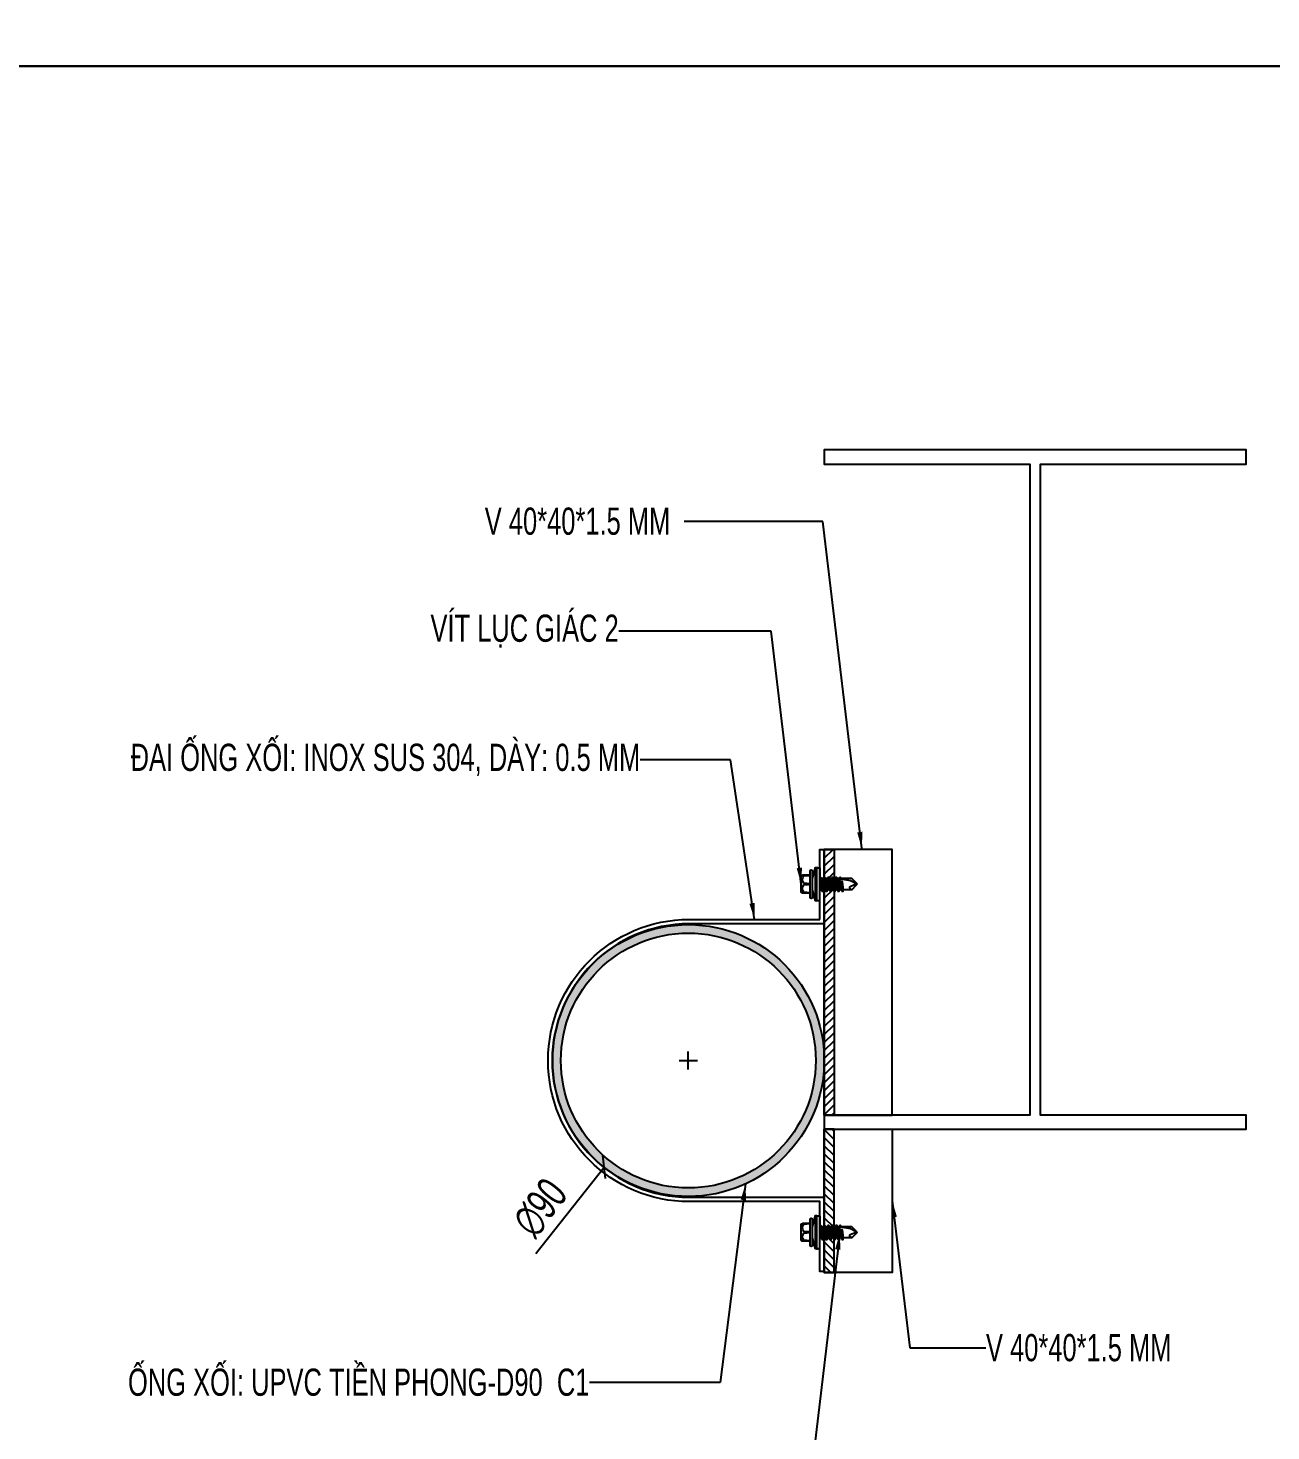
# Model space of a CAD drawing. Header units: inches. Extents: x 315041 to 662841, y -45540 to -35018.
# Drawn here: x 335112.4 to 335249.4, y -38084.9 to -37930.2 of the extents above; entities that cross this region are included whole.
import ezdxf

# ---------------------------------------------------------------- set-up
doc = ezdxf.new("R2010")
doc.units = ezdxf.units.IN
doc.header["$MEASUREMENT"] = 0
for name, color, linetype in [('2', 2, 'Continuous'), ('3', 3, 'Continuous'), ('DIM', 8, 'Continuous'), ('DOWNPOUT', 52, 'Continuous'), ('flashing', 6, 'Continuous'), ('STRUCTURE', 1, 'Continuous')]:
    doc.layers.add(name, color=color, linetype=linetype)
doc.styles.add('ST1H', font='vnshxh.shx', dxfattribs={"width": 0.7})
doc.dimstyles.new('3', dxfattribs={"dimtxt": 3.5, "dimasz": 1.8, "dimexe": 1, "dimexo": 0, "dimgap": 1, "dimtad": 1, "dimdec": 0, "dimlfac": 3, "dimzin": 0, "dimdsep": 46, "dimtxsty": 'ST1H', "dimblk": 'OBLIQUE', "dimcen": 1, "dimdle": 1, "dimclrd": 8, "dimclre": 8, "dimclrt": 3, "dimadec": 0, "dimazin": 0, "dimtfac": 1, "dimtdec": 0, "dimtix": 1, "dimtofl": 0, "dimtmove": 1, "dimatfit": 3, "dimfxl": 0.18, "dimtolj": 1, "dimtzin": 0, "dimlwd": -1, "dimlwe": -1, "dimarcsym": 1})

# ---------------------------------------------------------------- blocks, each defined once
blk = doc.blocks.new('_Oblique')
at = {"color": 0, "linetype": 'ByBlock', "lineweight": -2}
blk.add_line((-0.5, -0.5), (0.5, 0.5), dxfattribs=at)
blk = doc.blocks.new('*D747')
at = {"layer": 'Defpoints', "color": 0, "transparency": 16777216}
for p in [(335194.45, -38032.3), (335175.86, -38055.81)]:
    blk.add_point(p, dxfattribs=at)
at = {"layer": 'DIM', "color": 8, "transparency": 16777216}
for p, q in [((335184.15, -38044.06), (335186.15, -38044.06)), ((335185.15, -38045.06), (335185.15, -38043.06))]:
    blk.add_line(p, q, dxfattribs=at)
at = {"layer": 'DIM', "color": 8, "linetype": 'Continuous', "transparency": 16777216}
blk.add_line((335168.34, -38065.33), (335175.86, -38055.81), dxfattribs=at)
at = {"layer": 'DIM', "color": 8, "transparency": 16777216, "xscale": 1.8, "yscale": 1.8, "zscale": 1.8, "rotation": 51.67666374712663}
blk.add_blockref('_Oblique', (335175.86, -38055.81), dxfattribs=at)
at = {"layer": 'DIM', "color": 3, "transparency": 16777216, "insert": (335168.83, -38060.28), "char_height": 3.5, "attachment_point": 5, "rotation": 51.6767, "style": 'ST1H'}
blk.add_mtext('\\A1;∅90', dxfattribs=at)
blk = doc.blocks.new('Short_Self_drilling')
at = {"layer": 'STRUCTURE', "color": 1, "linetype": 'Continuous'}
for p, q in [((-3.43, 3.75), (-3.43, 6.75)), ((3, 7.19), (-3, 7.18)), ((3.43, 3.76), (3.42, 6.76)), ((6.43, 1.74), (-6.43, 1.73)), ((5.14, 3.76), (-5.14, 3.75)), ((-2.57, 2.9), (-5.14, 2.9)), ((2.57, 2.9), (-2.57, 2.9)), ((-2.14, 2.8), (-2.14, 2.9)), ((6.25, 0), (0, 0)), ((2.15, 2.8), (2.15, 2.9)), ((2.16, -0.5), (2.15, 0.01)), ((5.14, 2.9), (2.57, 2.9)), ((2.99, -1.17), (-2.7, -0.23)), ((2.99, -2.7), (-2.7, -1.76)), ((2.99, -4.23), (-2.7, -3.28)), ((2.99, -5.75), (-2.7, -4.81)), ((-2.14, -1.38), (-2.14, -0.87)), ((-2.14, -2.91), (-2.14, -2.39)), ((-2.14, -4.43), (-2.14, -3.92)), ((2.16, -2.03), (2.16, -1.51)), ((2.16, -3.55), (2.16, -3.04)), ((2.16, -5.08), (2.16, -4.56)), ((2.99, -7.28), (-2.7, -6.33)), ((-1.91, -7.99), (-2.7, -7.86)), ((-2.13, -5.96), (-2.14, -5.44)), ((-2.14, -12.33), (-2.14, -8.48)), ((-2.13, -7.49), (-2.13, -6.97)), ((3, -8.8), (-1.14, -8.12)), ((2.15, -12.31), (2.15, -9.14)), ((2.16, -6.6), (2.16, -6.09)), ((2.16, -8.13), (2.16, -7.61))]:
    blk.add_line(p, q, dxfattribs=at)
for points in [[(-0.13, 3.76), (-0.33, 6.23, 0.338878), (-3.14, 6.23), (-3.33, 3.75)], [(3.3, 3.76), (3.1, 6.23, 0.338878), (0.29, 6.23), (0.1, 3.76)], [(-6.43, 1.3, -0.088869), (-6.25, 0), (0, 0)], [(-0.08, -14.04), (-1.04, -12.24, -0.148657), (-1.4, -11.2), (-1.95, -7.72, -0.815006), (-1.21, -7.77, 0.150833), (-0.85, -8.68)], [(2.15, -12.31), (0.17, -14.24, -0.333596), (-0.17, -14.24), (-2.14, -12.33)], [(2.15, -12.31), (1.71, -11.7, 0.52242), (0.88, -11.71), (-0.17, -14.24)]]:
    blk.add_lwpolyline(points, format="xyb", dxfattribs=at)
blk.add_lwpolyline([(6.43, 1.31), (6.43, 1.74), (2.14, 2.81), (-2.14, 2.8), (-6.43, 1.73), (-6.43, 1.3)], close=True, dxfattribs=at)
for points in [[(2.99, -1.17), (2.16, -1.51), (-2.14, -0.85), (-2.7, -0.23), (-2.36, 0)], [(2.99, -2.7), (2.16, -3.04), (-2.14, -2.37), (-2.7, -1.76), (-2.14, -1.38), (2.16, -2.03), (2.99, -2.7)], [(2.99, -4.23), (2.16, -4.56), (-2.14, -3.9), (-2.7, -3.28), (-2.14, -2.91), (2.16, -3.55), (2.99, -4.23)], [(2.99, -5.75), (2.16, -6.09), (-2.14, -5.43), (-2.7, -4.81), (-2.14, -4.43), (2.16, -5.08), (2.99, -5.75)], [(-1.18, 0), (2.16, -0.5), (2.99, -1.17)], [(2.99, -7.28), (2.16, -7.62), (-2.14, -6.95), (-2.7, -6.33), (-2.13, -5.96), (2.16, -6.6), (2.99, -7.28)], [(-1.82, -8.53), (-2.14, -8.48), (-2.7, -7.86), (-2.13, -7.49), (-1.83, -7.53)], [(-1.26, -7.62), (2.16, -8.13), (3, -8.8)], [(3, -8.8), (2.16, -9.14), (-0.85, -8.68)]]:
    blk.add_lwpolyline(points, dxfattribs=at)
for centre, radius, start, end in [((-3, 6.75), 0.429, 90.0311, 180.0311), ((3, 6.76), 0.429, 0.0311, 90.0311), ((-4.99, 3.32), 0.455, 109.7949, 250.2674), ((5.07, 3.33), 0.435, 279.7276, 80.3347), ((9.99, 0.17), 3.74, 162.2963, 182.6103)]:
    blk.add_arc(centre, radius, start, end, dxfattribs=at)

msp = doc.modelspace()

# ---------------------------------------------------------------- hatches: boundary and pattern name
at = {"layer": 'DOWNPOUT', "true_color": 0xfa051e}
h = msp.add_hatch(dxfattribs=at)
h.set_pattern_fill('ANSI31', color=1, scale=5, style=0)
h.set_pattern_definition([(45, (8459.7001, 466.4137), (-0.4419417382, 0.4419417382), [])])
h.paths.add_polyline_path([(335200.1387, -38020.7891), (335201.2214, -38020.7891), (335201.2214, -38050.0843), (335200.1387, -38050.0843)])
h = msp.add_hatch(dxfattribs=at)
h.set_pattern_fill('ANSI31', color=1, scale=5, style=0)
h.set_pattern_definition([(315, (8459.7001, -76568.13227), (-0.4419417382, -0.4419417382), [])])
h.paths.add_polyline_path([(335200.1387, -38067.4261), (335201.2214, -38067.4261), (335201.2214, -38051.6343), (335200.1387, -38051.6343)])
at = {"layer": 'flashing'}
h = msp.add_hatch(color=0, dxfattribs=at)
h.paths.add_polyline_path([(335170.1699, -38044.0587, -1), (335200.1387, -38044.0587, -1)])
h.paths.add_polyline_path([(335199.2022, -38044.0587, 1), (335171.1064, -38044.0587, 1)], flags=16)

# ---------------------------------------------------------------- linework, layer by layer
at = {"color": 8}
for points in [[(335252.4424, -37934.4213), (334967.7734, -37934.4213), (334967.7734, -37758.6314), (335252.4424, -37758.6314)], [(335252.4424, -38110.2113), (334967.7734, -38110.2113), (334967.7734, -37934.4213), (335252.4424, -37934.4213)]]:
    msp.add_lwpolyline(points, close=True, dxfattribs=at)
at = {"layer": '2'}
msp.add_lwpolyline([(335222.7887, -38005.0342), (335222.7887, -38050.0843), (335200.1387, -38050.0843), (335200.1387, -38051.6343), (335246.6387, -38051.6343), (335246.6387, -38050.0843), (335223.9887, -38050.0843), (335223.9887, -38005.0342), (335223.9887, -37978.2882), (335246.6387, -37978.2882), (335246.6387, -37976.7382), (335200.1387, -37976.7382), (335200.1387, -37978.2882), (335222.7887, -37978.2882)], close=True, dxfattribs=at)
at = {"layer": 'DOWNPOUT', "color": 1, "true_color": 0xfa051e}
for points in [[(335207.6387, -38050.0843), (335207.6387, -38020.7891), (335200.1387, -38020.7891), (335200.1387, -38050.0843)], [(335200.1387, -38020.7891), (335201.2214, -38020.7891), (335201.2214, -38050.0843), (335200.1387, -38050.0843)], [(335207.6387, -38051.6343), (335207.6387, -38067.4261), (335200.1387, -38067.4261), (335200.1387, -38051.6343)], [(335200.1387, -38067.4261), (335201.2214, -38067.4261), (335201.2214, -38051.6343), (335200.1387, -38051.6343)]]:
    msp.add_lwpolyline(points, close=True, dxfattribs=at)
at = {"layer": 'flashing'}
msp.add_lwpolyline([(335199.6599, -38028.5004), (335199.6599, -38021.2725), (335199.6599, -38021.2725), (335199.6599, -38020.7938), (335200.1387, -38020.7938), (335200.1387, -38028.9791), (335185.2497, -38028.9789, 1), (335185.2497, -38059.1385), (335200.1387, -38059.1385), (335200.1387, -38067.3239), (335199.66, -38067.3239), (335199.66, -38066.8452), (335199.66, -38066.8452), (335199.66, -38059.6172), (335185.2497, -38059.6172, -1), (335185.2497, -38028.5002), (335199.66, -38028.5004)], format="xyb", dxfattribs=at)
for radius in [14.9844, 14.0479]:
    msp.add_circle((335185.1543, -38044.0587), radius, dxfattribs=at)

# ---------------------------------------------------------------- block references
at = {"color": 1, "xscale": -0.2862111801882245, "yscale": 0.2862111799768172, "zscale": 0.2862111801242235, "rotation": 90.03112738305352}
for p in [(335199.6599, -38024.6077), (335199.6599, -38062.9914)]:
    msp.add_blockref('Short_Self_drilling', p, dxfattribs=at)

# ---------------------------------------------------------------- dimensions: what is measured, and where the dimension line sits
at = {"layer": 'DIM', "color": 8}
dim = msp.add_diameter_dim_2p(p1=(335194.4461, -38032.3031), p2=(335175.8625, -38055.8143), dimstyle='3', dxfattribs=at)
dim.commit()
dim.dimension.update_dxf_attribs({"geometry": '*D747', "text_midpoint": (335168.8269, -38060.2807)})

# ---------------------------------------------------------------- leaders
at = {"color": 9}
for points in [[(335204.2752, -38020.6523), (335199.9749, -37984.6081), (335183.1616, -37984.6081)], [(335201.8462, -38063.1156), (335198.5365, -38091.0007), (335181.7233, -38091.0007)]]:
    msp.add_leader(points, dimstyle='3', override={"dimgap": 1, "dimtad": 0}, dxfattribs=at)

# ---------------------------------------------------------------- next in the draw order: texts
at = {"layer": '3', "char_height": 3, "style": 'ST1H', "bg_fill": 2}
for s, insert, attachment_point in [('\\A1;V 40*40*1.5 MM', (335183.1616, -37984.6081), 6), ('\\A1;VÝT LôC GI¸C 2 ', (335177.4807, -37996.7226), 6), ('\\A1;§AI èNG XèI: inox sus 304, dµy: 0.5 mm', (335179.8527, -38010.9069), 6), ('\\A1;V 40*40*1.5 MM', (335217.9685, -38075.7334), 4), ('\\A1;èng xèi: Upvc tiÒn phong-d90  c1', (335174.2476, -38079.5434), 6)]:
    msp.add_mtext(s, dxfattribs=dict(at, insert=insert, attachment_point=attachment_point))

# ---------------------------------------------------------------- next in the draw order: leaders
at = {"color": 9}
for points in [[(335197.6037, -38024.6077), (335194.2939, -37996.7226), (335177.4807, -37996.7226)], [(335192.4548, -38028.5003), (335189.7844, -38010.9069), (335179.8527, -38010.9069)], [(335191.4557, -38057.6537), (335188.6504, -38079.5434), (335174.2476, -38079.5434)], [(335207.6387, -38059.5302), (335209.5619, -38075.7334), (335217.9685, -38075.7334)]]:
    msp.add_leader(points, dimstyle='3', override={"dimgap": 1, "dimtad": 0}, dxfattribs=at)

doc.saveas('drawing.dxf')
